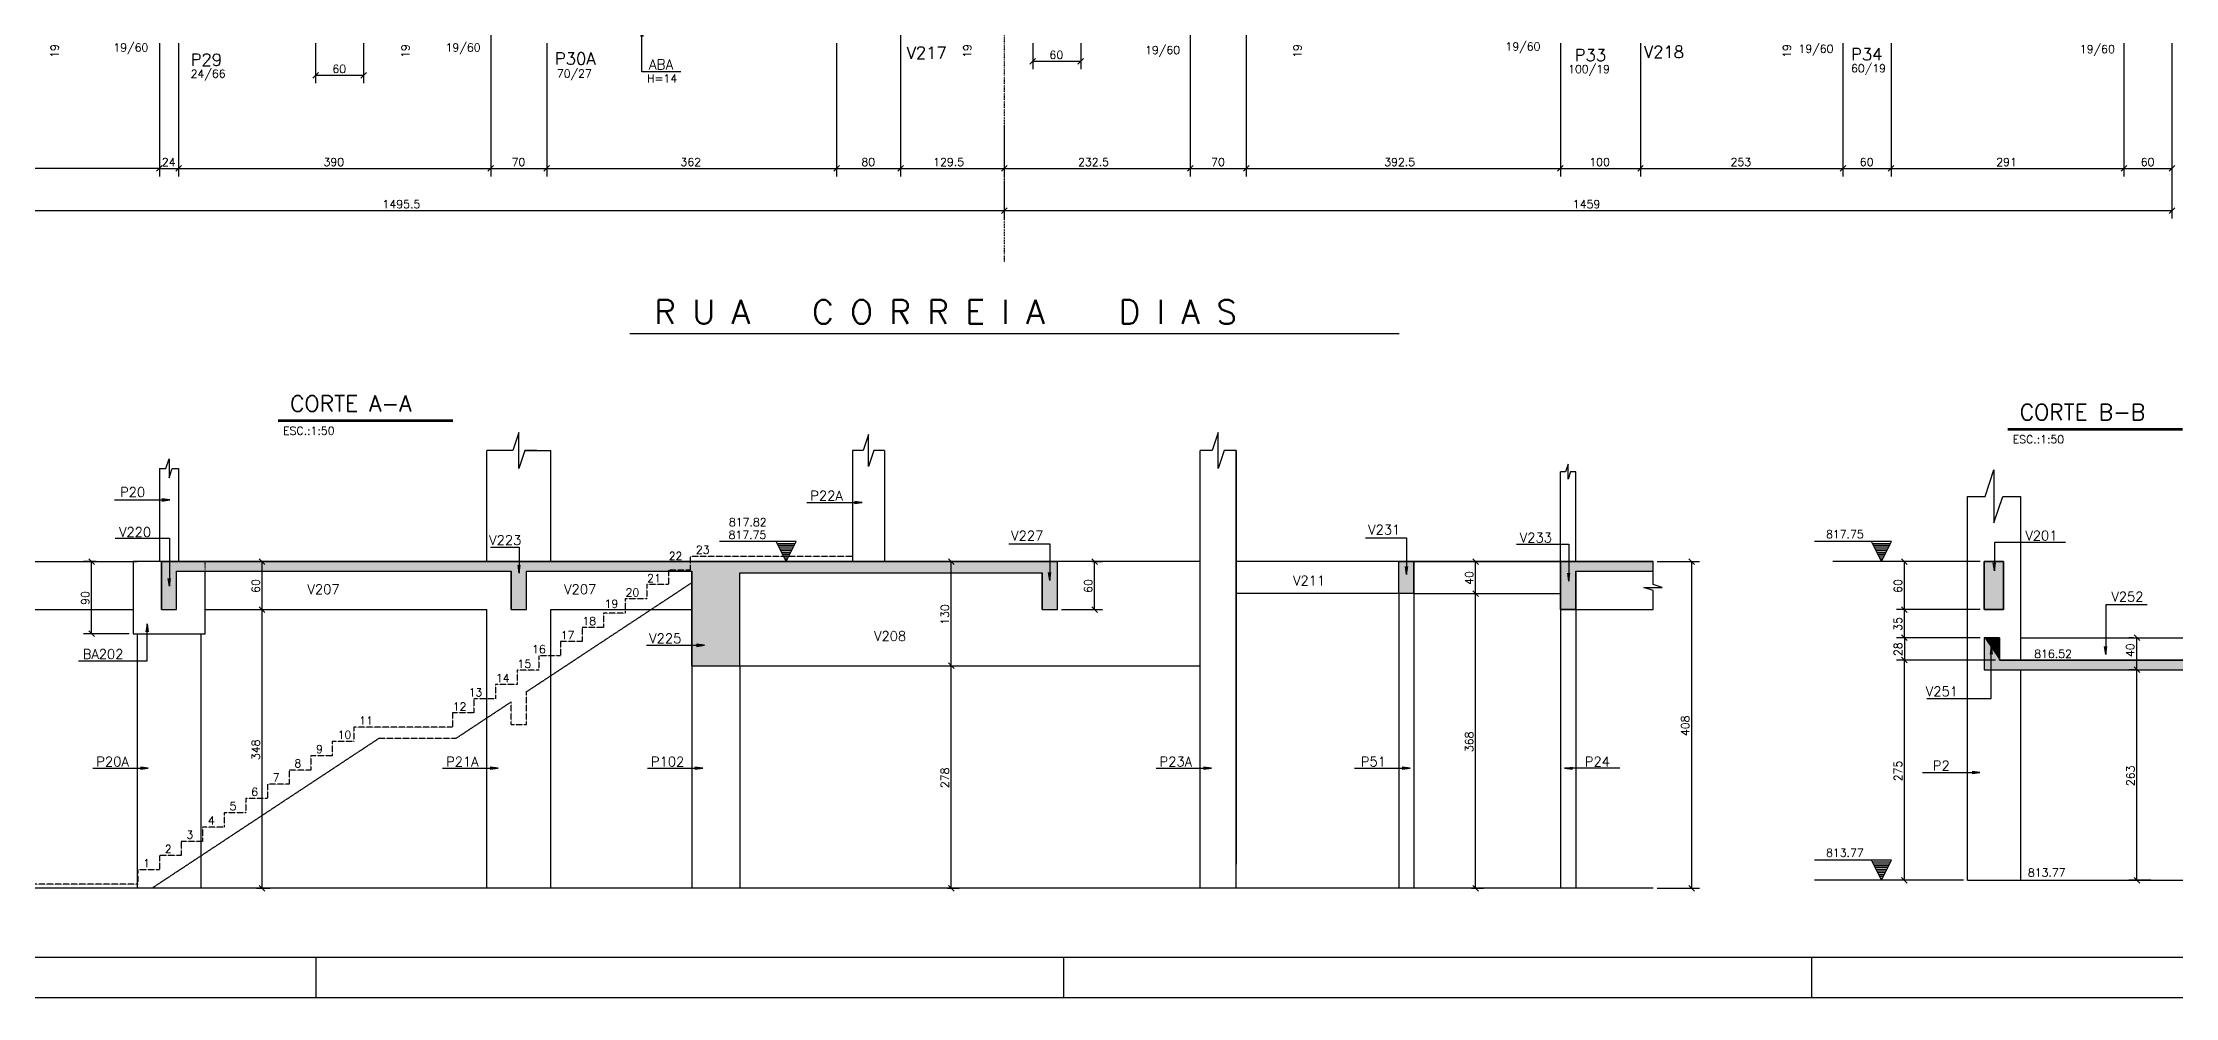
# Model space of a CAD drawing. Extents: x 938 to 7122, y 589 to 4089.
# Drawn here: x 2283 to 4948, y 589 to 1782 of the extents above; entities that cross this region are included whole.
import ezdxf

# ---------------------------------------------------------------- set-up
doc = ezdxf.new("R2010")
doc.units = 0
doc.header["$MEASUREMENT"] = 0
doc.linetypes.add('ESTILO_TQS_0004', pattern=[2, 0.5, -0.4, 0.1, -0.4, 0.1, -0.5])
doc.linetypes.add('ESTILO_TQS_0005', pattern=[0.4, 0.3, -0.1])
for name, color, linetype in [('1', 1, 'CONTINUOUS'), ('2', 2, 'CONTINUOUS'), ('3', 3, 'CONTINUOUS'), ('4', 4, 'CONTINUOUS'), ('6', 6, 'CONTINUOUS'), ('8', 8, 'CONTINUOUS'), ('9', 9, 'CONTINUOUS')]:
    doc.layers.add(name, color=color, linetype=linetype)
doc.styles.get("Standard").update_dxf_attribs({"font": 'ROMANS.SHX'})

msp = doc.modelspace()

# ---------------------------------------------------------------- linework, layer by layer
at = {"layer": '1', "linetype": 'Continuous'}
msp.add_lwpolyline([(937.741357, 589.267032), (7121.975681, 589.267032), (7121.975681, 4089.267032), (937.741357, 4089.267032), (937.741357, 589.267032)], dxfattribs=at)
at = {"layer": '2', "linetype": 'Continuous'}
for p, q in [((3516.825745, 1755.333009), (3523.896813, 1762.404077)), ((3576.825745, 1755.333009), (3583.896813, 1762.404077)), ((2620.784659, 1737.818283), (2627.855727, 1744.889351)), ((2680.784659, 1737.818283), (2687.855727, 1744.889351)), ((2425.762966, 1621.476585), (2432.834034, 1628.547653)), ((2425.762966, 1621.476585), (2432.834034, 1628.547653)), ((2432.834034, 1628.547653), (2425.762966, 1621.476585)), ((2449.762966, 1621.476585), (2456.834034, 1628.547653)), ((2449.762966, 1621.476585), (2456.834034, 1628.547653)), ((2839.762966, 1621.476585), (2846.834034, 1628.547653)), ((2839.762966, 1621.476585), (2846.834034, 1628.547653)), ((2909.762966, 1621.476585), (2916.834034, 1628.547653)), ((2909.762966, 1621.476585), (2916.834034, 1628.547653)), ((3271.762966, 1621.476585), (3278.834034, 1628.547653)), ((3271.762966, 1621.476585), (3278.834034, 1628.547653)), ((3351.762966, 1621.476585), (3358.834034, 1628.547653)), ((3351.762966, 1621.476585), (3358.834034, 1628.547653)), ((3481.262966, 1621.476585), (3488.334034, 1628.547653)), ((3481.262966, 1621.476585), (3488.334034, 1628.547653)), ((3713.762966, 1621.476585), (3720.834034, 1628.547653)), ((3713.762966, 1621.476585), (3720.834034, 1628.547653)), ((3783.762966, 1621.476585), (3790.834034, 1628.547653)), ((3783.762966, 1621.476585), (3790.834034, 1628.547653)), ((4176.262966, 1621.476585), (4183.334034, 1628.547653)), ((4176.262966, 1621.476585), (4183.334034, 1628.547653)), ((4276.262966, 1621.476585), (4283.334034, 1628.547653)), ((4276.262966, 1621.476585), (4283.334034, 1628.547653)), ((4529.262966, 1621.476585), (4536.334034, 1628.547653)), ((4529.262966, 1621.476585), (4536.334034, 1628.547653)), ((4589.262966, 1621.476585), (4596.334034, 1628.547653)), ((4589.262966, 1621.476585), (4596.334034, 1628.547653)), ((4880.262966, 1621.476585), (4887.334034, 1628.547653)), ((4880.262966, 1621.476585), (4887.334034, 1628.547653)), ((4940.262966, 1621.476585), (4947.334034, 1628.547653)), ((3481.262966, 1568.796545), (3488.334034, 1575.867612)), ((3481.262966, 1568.796545), (3488.334034, 1575.867612)), ((4940.262966, 1568.796545), (4947.334034, 1575.867612)), ((2348.070172, 1130.146861), (2340.999104, 1137.217928)), ((2561.132166, 1130.146861), (2554.061098, 1137.217928)), ((3422.199111, 1130.146861), (3415.128044, 1137.217928)), ((3601.253629, 1130.146861), (3594.182561, 1137.217928)), ((4077.29495, 1130.146861), (4070.223882, 1137.217928)), ((4340.135214, 1137.217928), (4347.206282, 1130.146861)), ((4613.07007, 1130.146861), (4605.999002, 1137.217928)), ((4077.29495, 1090.146861), (4070.223882, 1097.217928)), ((4077.29495, 1090.146861), (4070.223882, 1097.217928)), ((2561.132166, 1070.146861), (2554.061098, 1077.217928)), ((2561.132166, 1070.146861), (2554.061098, 1077.217928)), ((3601.253629, 1070.146861), (3594.182561, 1077.217928)), ((3601.253629, 1070.146861), (3594.182561, 1077.217928)), ((4613.07007, 1070.146861), (4605.999002, 1077.217928)), ((4613.07007, 1070.146861), (4605.999002, 1077.217928)), ((2348.070172, 1040.146861), (2340.999104, 1047.217928)), ((4605.999002, 1042.217928), (4613.07007, 1035.146861)), ((4613.07007, 1035.146861), (4605.999002, 1042.217928)), ((4903.615769, 1035.146861), (4896.544702, 1042.217928)), ((4613.07007, 1007.146861), (4605.999002, 1014.217928)), ((4605.999002, 1014.217928), (4613.07007, 1007.146861)), ((3422.199111, 1000.146861), (3415.128044, 1007.217928)), ((3422.199111, 1000.146861), (3415.128044, 1007.217928)), ((4903.615769, 995.146861), (4896.544702, 1002.217928)), ((4903.615769, 995.146861), (4896.544702, 1002.217928)), ((2561.132166, 722.146861), (2554.061098, 729.217928)), ((3422.199111, 722.146861), (3415.128044, 729.217928)), ((4077.29495, 722.146861), (4070.223882, 729.217928)), ((4340.135214, 729.217928), (4347.206282, 722.146861)), ((4613.07007, 732.146861), (4605.999002, 739.217928)), ((4903.615769, 732.146861), (4896.544702, 739.217928))]:
    msp.add_line(p, q, dxfattribs=at)
at = {"layer": '3', "linetype": 'Continuous'}
for p, q in [((2838.2985, 1133.682395), (2838.2985, 1272.711891)), ((2918.2985, 1133.682395), (2918.2985, 1272.711891)), ((3295.2985, 1272.711891), (3295.2985, 1133.682395)), ((3335.2985, 1272.711891), (3335.2985, 1133.682395)), ((2429.2985, 1250.211891), (2429.2985, 1133.682395)), ((2453.2985, 1250.211891), (2453.2985, 1133.682395)), ((4179.7985, 1133.682395), (4179.7985, 1246.086245)), ((4198.7985, 1133.682395), (4198.7985, 1246.086245)), ((4688.388215, 735.682395), (4688.388215, 1215.232707)), ((4754.388215, 1215.232707), (4754.388215, 1010.682395)), ((3224.914159, 1158.682406), (3128.914179, 1158.682406)), ((3212.414159, 1133.682395), (3199.914135, 1158.682406)), ((3201.028932, 1156.452787), (3223.799409, 1156.452787)), ((3202.14373, 1154.22324), (3222.684611, 1154.22324)), ((3203.258527, 1151.993645), (3221.569861, 1151.993645)), ((3204.373277, 1149.764097), (3220.455064, 1149.764097)), ((3205.488075, 1147.53455), (3219.340266, 1147.534502)), ((3212.414159, 1133.682395), (3224.914159, 1158.682406)), ((4593.387969, 1158.682406), (4497.387989, 1158.682406)), ((4580.887969, 1133.682395), (4568.387945, 1158.682406)), ((4569.502743, 1156.452787), (4592.273219, 1156.452787)), ((4570.61754, 1154.22324), (4591.158422, 1154.22324)), ((4571.732338, 1151.993645), (4590.043672, 1151.993645)), ((4572.847088, 1149.764097), (4588.928874, 1149.764097)), ((4573.961886, 1147.53455), (4587.814077, 1147.534502)), ((4580.887969, 1133.682395), (4593.387969, 1158.682406)), ((2044.2985, 1133.682395), (2401.2985, 1133.682395)), ((3206.602873, 1145.304955), (3218.225516, 1145.304955)), ((3207.71767, 1143.075347), (3217.110718, 1143.075395)), ((3208.832468, 1140.84574), (3215.995921, 1140.8458)), ((3209.947265, 1138.616193), (3214.881123, 1138.616193)), ((3211.062015, 1136.386645), (3213.766302, 1136.386645)), ((3729.7985, 1133.682395), (3551.298508, 1133.682395)), ((3977.7985, 1133.682395), (3774.7985, 1133.682395)), ((4575.076683, 1145.304955), (4586.699327, 1145.304955)), ((4576.191481, 1143.075347), (4585.584529, 1143.075395)), ((4577.306278, 1140.84574), (4584.469731, 1140.8458)), ((4578.421076, 1138.616193), (4583.354934, 1138.616193)), ((4579.535826, 1136.386645), (4582.240112, 1136.386645)), ((3977.7985, 1093.682395), (3774.7985, 1093.682395)), ((3977.7985, 1093.682395), (3977.7985, 725.682395)), ((3996.7985, 1093.682395), (3996.7985, 725.682395)), ((3996.7985, 1093.682395), (4179.7985, 1093.682395)), ((2044.2985, 1073.682395), (2396.2985, 1073.682395)), ((2486.2985, 1073.682395), (2838.2985, 1073.682395)), ((2838.2985, 725.682395), (2838.2985, 1073.682395)), ((2918.2985, 1073.682395), (3094.2985, 1073.682395)), ((2918.2985, 725.682395), (2918.2985, 1073.682395)), ((4179.7985, 1073.682395), (4179.7985, 725.682395)), ((4198.7985, 1073.682395), (4198.7985, 725.682395)), ((4198.7985, 1073.682395), (4295.499843, 1073.682395)), ((2401.2985, 1043.682395), (2401.2985, 725.682395)), ((2481.2985, 725.682395), (2481.2985, 1043.682395)), ((4754.388215, 1038.682395), (5023.285214, 1038.682395)), ((3094.2985, 1003.682395), (3094.2985, 725.682395)), ((3154.2985, 1003.682395), (3729.7985, 1003.682395)), ((3154.2985, 1003.682395), (3154.2985, 725.682395)), ((4754.388215, 998.682395), (4754.388215, 735.682395)), ((4593.387969, 760.682406), (4497.387989, 760.682406)), ((4580.887969, 735.682395), (4568.387945, 760.682406)), ((4569.502743, 758.452787), (4592.273219, 758.452787)), ((4570.61754, 756.22324), (4591.158422, 756.22324)), ((4571.732338, 753.993645), (4590.043672, 753.993645)), ((4572.847088, 751.764097), (4588.928874, 751.764097)), ((4573.961886, 749.53455), (4587.814077, 749.534502)), ((4575.076683, 747.304955), (4586.699327, 747.304955)), ((4580.887969, 735.682395), (4593.387969, 760.682406)), ((4576.191481, 745.075347), (4585.584529, 745.075395)), ((4577.306278, 742.84574), (4584.469731, 742.8458)), ((4578.421076, 740.616193), (4583.354934, 740.616193)), ((4579.535826, 738.386645), (4582.240112, 738.386645)), ((2624.527641, 639.268607), (2624.527641, 589.269107)), ((3559.011749, 639.268607), (3559.011749, 589.269107)), ((4493.495857, 639.268607), (4493.495857, 589.269107))]:
    msp.add_line(p, q, dxfattribs=at)
at = {"layer": '3', "linetype": 'ESTILO_TQS_0004'}
msp.add_line((2486.2985, 1121.682395), (2486.2985, 1133.682395), dxfattribs=at)
at = {"layer": '3', "linetype": 'Continuous'}
for points in [[(3729.7985, 725.682395), (3729.7985, 1133.682395), (3729.7985, 1272.711891)], [(3774.7985, 725.682395), (3774.7985, 1133.682395), (3774.7985, 1272.711891), (3774.7985, 1133.682395), (3774.7985, 755.682395), (3774.7985, 1133.682395), (3774.7985, 1272.711891), (3774.7985, 1133.682395), (3774.7985, 755.682395)], [(2486.2985, 1133.682395), (2396.2985, 1133.682395), (2396.2985, 1043.682395), (2486.2985, 1043.682395), (2486.2985, 1121.682395)], [(3996.7985, 1133.682395), (4179.7985, 1133.682395), (3996.7985, 1133.682395)]]:
    msp.add_lwpolyline(points, dxfattribs=at)
at = {"layer": '6', "linetype": 'Continuous'}
for p, q in [((3017.221007, 1418.884727), (3978.061786, 1418.884727)), ((2577.809108, 1310.826711), (2796.074347, 1310.826711)), ((2577.809108, 1309.028671), (2796.074347, 1309.028671)), ((4738.871431, 1300.154798), (4957.13667, 1300.154798)), ((4738.871431, 1298.356758), (4957.13667, 1298.356758)), ((2431.7985, 1073.682395), (2431.7985, 1133.682395)), ((2431.7985, 1133.682395), (2450.7985, 1133.682395)), ((2450.7985, 1133.682395), (2868.7985, 1133.682395)), ((2450.7985, 1073.682395), (2450.7985, 1121.682395)), ((2450.7985, 1121.682395), (2868.7985, 1121.682395)), ((2868.7985, 1133.682395), (2887.7985, 1133.682395)), ((2868.7985, 1133.682395), (2887.7985, 1133.682395)), ((2868.7985, 1073.682395), (2868.7985, 1121.682395)), ((2887.7985, 1133.682395), (3094.2985, 1133.682395)), ((2887.7985, 1073.682395), (2887.7985, 1121.682395)), ((2887.7985, 1121.682395), (3094.2985, 1121.682395)), ((3094.2985, 1133.682395), (3154.2985, 1133.682395)), ((3094.2985, 1003.682395), (3094.2985, 1121.682395)), ((3154.2985, 1133.682395), (3305.7985, 1133.682395)), ((3154.2985, 1003.682395), (3154.2985, 1119.682395)), ((3154.2985, 1119.682395), (3532.298508, 1119.682395)), ((3305.7985, 1133.682395), (3324.7985, 1133.682395)), ((3324.7985, 1133.682395), (3551.298508, 1133.682395)), ((3532.298508, 1073.682395), (3532.298508, 1119.682395)), ((3551.298508, 1073.682395), (3551.298508, 1133.682395)), ((3977.7985, 1093.682395), (3977.7985, 1133.682395)), ((3996.7985, 1133.682395), (3977.7985, 1133.682395)), ((3996.7985, 1093.682395), (3996.7985, 1133.682395)), ((4179.7985, 1073.682395), (4179.7985, 1133.682395)), ((4179.7985, 1133.682395), (4295.499843, 1133.682395)), ((4198.7985, 1121.682395), (4198.7985, 1073.682395)), ((4198.7985, 1121.682395), (4295.499843, 1121.682395)), ((3996.7985, 1093.682395), (3977.7985, 1093.682395)), ((2431.7985, 1073.682395), (2450.7985, 1073.682395)), ((2868.7985, 1073.682395), (2887.7985, 1073.682395)), ((3532.298508, 1073.682395), (3551.298508, 1073.682395)), ((4198.7985, 1073.682395), (4179.7985, 1073.682395)), ((4709.388215, 1038.682395), (4728.388215, 1038.682395)), ((4709.388215, 1038.682395), (4709.388215, 998.682395)), ((4728.388215, 1038.682395), (4728.388215, 1010.682395)), ((3094.2985, 1003.682395), (3154.2985, 1003.682395)), ((4709.388215, 998.682395), (5042.285214, 998.682395)), ((4728.388215, 1010.682395), (5023.285214, 1010.682395)), ((4295.499843, 725.682395), (1570.2985, 725.682395)), ((4688.388215, 735.682395), (5044.232069, 735.682395))]:
    msp.add_line(p, q, dxfattribs=at)
for points in [[(1087.743824, 639.268607), (7071.980088, 639.268607), (7071.980088, 4039.267532), (1087.743824, 4039.267532), (1087.743824, 639.268607)], [(4198.7985, 1133.682395), (4295.499843, 1133.682395), (4198.7985, 1133.682395)], [(4709.388215, 1133.682395), (4709.388215, 1073.682395), (4733.388215, 1073.682395), (4733.388215, 1133.682395), (4709.388215, 1133.682395)]]:
    msp.add_lwpolyline(points, dxfattribs=at)
at = {"layer": '8', "linetype": 'Continuous'}
for points in [[(3551.298508, 1073.682395), (3551.298508, 1133.682395), (2431.7985, 1133.682395), (2431.7985, 1073.682395), (2450.7985, 1073.682395), (2450.7985, 1121.682395), (2868.7985, 1121.682395), (2868.7985, 1073.682395), (2887.7985, 1073.682395), (2887.7985, 1121.682395), (3094.2985, 1121.682395), (3094.2985, 1003.682395), (3154.2985, 1003.682395), (3154.2985, 1119.682395), (3532.298508, 1119.682395), (3532.298508, 1073.682395), (3551.298508, 1073.682395)], [(3977.7985, 1133.682395), (3996.7985, 1133.682395), (3996.7985, 1093.682395), (3977.7985, 1093.682395), (3977.7985, 1133.682395)], [(4295.499843, 1133.682395), (4179.7985, 1133.682395), (4179.7985, 1073.682395), (4198.7985, 1073.682395), (4198.7985, 1121.682395), (4295.499843, 1121.682395), (4295.499843, 1133.682395)], [(4733.388215, 1133.682395), (4733.388215, 1073.682395), (4709.388215, 1073.682395), (4709.388215, 1133.682395), (4733.388215, 1133.682395)], [(4728.388215, 1038.682395), (4709.388215, 1038.682395), (4709.388215, 998.682395), (5042.285214, 998.682395), (5042.285214, 1038.682395), (5023.285214, 1038.682395), (5023.285214, 1010.682395), (4728.388215, 1010.682395), (4728.388215, 1038.682395)]]:
    msp.add_lwpolyline(points, dxfattribs=at)
for points in [[(3551.298508, 1133.682395), (2431.7985, 1133.682395), (2450.7985, 1121.682395)], [(2431.7985, 1133.682395), (2431.7985, 1073.682395), (2450.7985, 1073.682395)], [(2431.7985, 1133.682395), (2450.7985, 1073.682395), (2450.7985, 1121.682395)], [(3551.298508, 1133.682395), (2450.7985, 1121.682395), (2868.7985, 1121.682395)], [(3551.298508, 1133.682395), (2868.7985, 1121.682395), (2887.7985, 1121.682395)], [(2868.7985, 1121.682395), (2868.7985, 1073.682395), (2887.7985, 1073.682395)], [(2868.7985, 1121.682395), (2887.7985, 1073.682395), (2887.7985, 1121.682395)], [(3551.298508, 1133.682395), (2887.7985, 1121.682395), (3094.2985, 1121.682395)], [(3551.298508, 1133.682395), (3094.2985, 1121.682395), (3154.2985, 1119.682395)], [(3094.2985, 1121.682395), (3094.2985, 1003.682395), (3154.2985, 1003.682395)], [(3094.2985, 1121.682395), (3154.2985, 1003.682395), (3154.2985, 1119.682395)], [(3551.298508, 1133.682395), (3154.2985, 1119.682395), (3532.298508, 1119.682395)], [(3551.298508, 1133.682395), (3532.298508, 1119.682395), (3532.298508, 1073.682395)], [(3551.298508, 1133.682395), (3532.298508, 1073.682395), (3551.298508, 1073.682395)], [(3977.7985, 1133.682395), (3996.7985, 1133.682395), (3996.7985, 1093.682395)], [(3977.7985, 1133.682395), (3996.7985, 1093.682395), (3977.7985, 1093.682395)], [(3977.7985, 1133.682395), (3977.7985, 1093.682395), (3977.7985, 1133.682395)], [(4179.7985, 1073.682395), (4198.7985, 1073.682395), (4179.7985, 1133.682395)], [(4198.7985, 1073.682395), (4198.7985, 1121.682395), (4179.7985, 1133.682395)], [(4179.7985, 1133.682395), (4198.7985, 1121.682395), (4295.499843, 1133.682395)], [(4198.7985, 1121.682395), (4295.499843, 1121.682395), (4295.499843, 1133.682395)], [(4733.388215, 1133.682395), (4733.388215, 1073.682395), (4709.388215, 1073.682395)], [(4733.388215, 1133.682395), (4709.388215, 1073.682395), (4709.388215, 1133.682395)], [(4733.388215, 1133.682395), (4709.388215, 1133.682395), (4733.388215, 1133.682395)], [(4709.388215, 1038.682395), (4709.388215, 998.682395), (4728.388215, 1010.682395)], [(4709.388215, 1038.682395), (4728.388215, 1010.682395), (4728.388215, 1038.682395)], [(5042.285214, 998.682395), (4728.388215, 1010.682395), (4709.388215, 998.682395)], [(5042.285214, 998.682395), (5023.285214, 1010.682395), (4728.388215, 1010.682395)]]:
    msp.add_solid(points, dxfattribs=at)
at = {"layer": '9', "linetype": 'ESTILO_TQS_0004'}
msp.add_line((3484.7985, 3725.258725), (3484.7985, 1507.268327), dxfattribs=at)
at = {"layer": '9', "linetype": 'Continuous'}
for p, q in [((2843.2985, 1800.4455), (2843.2985, 1615.012119)), ((3355.2985, 1800.4455), (3355.2985, 1615.012119)), ((3717.2985, 1800.4455), (3717.2985, 1615.012119)), ((3787.2985, 1800.4455), (3787.2985, 1615.012119)), ((2429.2985, 1781.4455), (2429.2985, 1615.012119)), ((2453.2985, 1781.4455), (2453.2985, 1615.012119)), ((2624.320193, 1781.4455), (2624.320193, 1731.353817)), ((2684.320193, 1781.4455), (2684.320193, 1731.353817)), ((2913.2985, 1781.4455), (2913.2985, 1615.012119)), ((3275.2985, 1781.4455), (3275.2985, 1615.012119)), ((3520.361279, 1781.4455), (3520.361279, 1748.868543)), ((3520.361279, 1758.868543), (3580.361279, 1758.868543)), ((3580.361279, 1781.4455), (3580.361279, 1748.868543)), ((4179.7985, 1781.4455), (4179.7985, 1615.012119)), ((4279.7985, 1781.4455), (4279.7985, 1615.012119)), ((4532.7985, 1781.4455), (4532.7985, 1615.012119)), ((4592.7985, 1781.4455), (4592.7985, 1615.012119)), ((4883.7985, 1781.4455), (4883.7985, 1615.012119)), ((4943.7985, 1781.4455), (4943.7985, 1615.012119)), ((2624.320193, 1741.353817), (2684.320193, 1741.353817)), ((2429.2985, 1684.603972), (2429.2985, 1615.012119)), ((3484.7985, 1679.322329), (3484.7985, 1615.012119)), ((2429.2985, 1625.012119), (2019.2985, 1625.012119)), ((2429.2985, 1625.012119), (2453.2985, 1625.012119)), ((2453.2985, 1625.012119), (2843.2985, 1625.012119)), ((2843.2985, 1625.012119), (2913.2985, 1625.012119)), ((2913.2985, 1625.012119), (3275.2985, 1625.012119)), ((3275.2985, 1625.012119), (3355.2985, 1625.012119)), ((3355.2985, 1625.012119), (3484.7985, 1625.012119)), ((3484.7985, 1625.012119), (3717.2985, 1625.012119)), ((3484.7985, 1610.012119), (3484.7985, 1562.332078)), ((3717.2985, 1625.012119), (3787.2985, 1625.012119)), ((3787.2985, 1625.012119), (4179.7985, 1625.012119)), ((4179.7985, 1625.012119), (4279.7985, 1625.012119)), ((4279.7985, 1625.012119), (4532.7985, 1625.012119)), ((4532.7985, 1625.012119), (4592.7985, 1625.012119)), ((4592.7985, 1625.012119), (4883.7985, 1625.012119)), ((4883.7985, 1625.012119), (4943.7985, 1625.012119)), ((4943.7985, 1620.012119), (4943.7985, 1562.332078)), ((1989.2985, 1572.332078), (3484.7985, 1572.332078)), ((3484.7985, 1572.332078), (4943.7985, 1572.332078)), ((2870.798486, 1272.711891), (2838.2985, 1272.711891)), ((2885.798471, 1272.711891), (2918.2985, 1272.711891)), ((2350.404792, 1133.682395), (2334.534638, 1133.682395)), ((2344.534638, 1043.682395), (2344.534638, 1133.682395)), ((2553.918032, 1133.682395), (2567.596632, 1133.682395)), ((2557.596632, 1073.682395), (2557.596632, 1133.682395)), ((3417.06412, 1133.682395), (3428.663578, 1133.682395)), ((3418.663578, 1003.682395), (3418.663578, 1133.682395)), ((3594.498882, 1133.682395), (3607.718095, 1133.682395)), ((3597.718095, 1073.682395), (3597.718095, 1133.682395)), ((4069.889098, 1133.682395), (4063.759416, 1133.682395)), ((4073.759416, 1093.682395), (4073.759416, 1133.682395)), ((4295.499843, 1105.200654), (4295.499843, 1133.682395)), ((4300.499843, 1133.682395), (4353.670748, 1133.682395)), ((4343.670748, 1133.682395), (4343.670748, 725.682395)), ((4704.388215, 1133.682395), (4520.230872, 1133.682395)), ((4704.388215, 1133.682395), (4599.534536, 1133.682395)), ((4609.534536, 1073.682395), (4609.534536, 1133.682395)), ((4062.510573, 1093.682395), (4083.759416, 1093.682395)), ((4073.759416, 725.682395), (4073.759416, 1093.682395)), ((4295.499843, 1073.682395), (4295.499843, 1097.587255)), ((2557.596632, 725.682395), (2557.596632, 1073.682395)), ((2561.929047, 1073.682395), (2567.596632, 1073.682395)), ((3556.298508, 1073.682395), (3607.718095, 1073.682395)), ((4704.388215, 1073.682395), (4599.534536, 1073.682395)), ((4609.534536, 1038.682395), (4609.534536, 1073.682395)), ((2391.2985, 1043.682395), (2334.534638, 1043.682395)), ((4704.388215, 1038.682395), (4599.534536, 1038.682395)), ((4699.388215, 1038.682395), (4599.534536, 1038.682395)), ((4609.534536, 1038.682395), (4609.534536, 1010.682395)), ((4895.833603, 1038.682395), (4890.080236, 1038.682395)), ((4900.080236, 998.682395), (4900.080236, 1038.682395)), ((3410.707179, 1003.682395), (3428.663578, 1003.682395)), ((3418.663578, 725.682395), (3418.663578, 1003.682395)), ((4723.388215, 1010.682395), (4599.534536, 1010.682395)), ((4625.996159, 1010.682395), (4599.534536, 1010.682395)), ((4609.534536, 735.682395), (4609.534536, 1010.682395)), ((4900.156766, 998.682395), (4890.080236, 998.682395)), ((4900.080236, 735.682395), (4900.080236, 998.682395)), ((2550.580109, 725.682395), (2567.596632, 725.682395)), ((3413.946279, 725.682395), (3428.663578, 725.682395)), ((4068.829568, 725.682395), (4083.759416, 725.682395)), ((4300.499843, 725.682395), (4353.670748, 725.682395)), ((4683.388215, 735.682395), (4497.387989, 735.682395)), ((4917.290054, 735.682395), (4890.080236, 735.682395))]:
    msp.add_line(p, q, dxfattribs=at)
at = {"layer": '9', "linetype": 'ESTILO_TQS_0005'}
for p, q in [((3092.2985, 1122.856395), (3065.2985, 1122.856395)), ((3065.2985, 1122.856395), (3065.2985, 1105.030395)), ((3092.2985, 1140.682395), (3295.2985, 1140.682395)), ((3092.2985, 1140.682395), (3092.2985, 1122.856395)), ((2887.798148, 971.064692), (3094.2985, 1107.40087)), ((3065.2985, 1105.030395), (3038.2985, 1105.030395)), ((3038.2985, 1105.030395), (3038.2985, 1087.204395)), ((3011.2985, 1069.378395), (2984.2985, 1069.378395)), ((2984.2985, 1069.378395), (2984.2985, 1051.552395)), ((3038.2985, 1087.204395), (3011.2985, 1087.204395)), ((3011.2985, 1087.204395), (3011.2985, 1069.378395)), ((2984.2985, 1051.552395), (2957.2985, 1051.552395)), ((2957.2985, 1051.552395), (2957.2985, 1033.726395)), ((2930.2985, 1015.900395), (2903.2985, 1015.900395)), ((2903.2985, 1015.900395), (2903.2985, 998.074395)), ((2957.2985, 1033.726395), (2930.2985, 1033.726395)), ((2930.2985, 1033.726395), (2930.2985, 1015.900395)), ((2903.2985, 998.074395), (2876.2985, 998.074395)), ((2876.2985, 998.074395), (2876.2985, 980.248395)), ((2849.2985, 962.422395), (2822.2985, 962.422395)), ((2822.2985, 962.422395), (2822.2985, 944.596395)), ((2876.2985, 980.248395), (2849.2985, 980.248395)), ((2849.2985, 980.248395), (2849.2985, 962.422395)), ((2887.7985, 930.248395), (2887.7985, 971.064159)), ((2822.2985, 944.596395), (2795.2985, 944.596395)), ((2795.2985, 944.596395), (2795.2985, 926.770395)), ((2799.503195, 912.770377), (2868.798224, 958.520514)), ((2868.7985, 930.248395), (2868.7985, 958.520096)), ((2703.503187, 912.770395), (2420.132073, 725.682395)), ((2672.2985, 908.944395), (2645.2985, 908.944395)), ((2645.2985, 908.944395), (2645.2985, 891.118395)), ((2795.2985, 926.770395), (2672.2985, 926.770395)), ((2672.2985, 926.770395), (2672.2985, 908.944395)), ((2799.503183, 912.770395), (2703.503187, 912.770395)), ((2868.7985, 930.248395), (2887.7985, 930.248395)), ((2645.2985, 891.118395), (2618.2985, 891.118395)), ((2618.2985, 891.118395), (2618.2985, 873.292395)), ((2591.2985, 855.466395), (2564.2985, 855.466395)), ((2564.2985, 855.466395), (2564.2985, 837.640395)), ((2618.2985, 873.292395), (2591.2985, 873.292395)), ((2591.2985, 873.292395), (2591.2985, 855.466395)), ((2564.2985, 837.640395), (2537.2985, 837.640395)), ((2537.2985, 837.640395), (2537.2985, 819.814395)), ((2510.2985, 801.988395), (2483.2985, 801.988395)), ((2483.2985, 801.988395), (2483.2985, 784.162395)), ((2537.2985, 819.814395), (2510.2985, 819.814395)), ((2510.2985, 819.814395), (2510.2985, 801.988395)), ((2483.2985, 784.162395), (2456.2985, 784.162395)), ((2456.2985, 784.162395), (2456.2985, 766.336395)), ((2429.2985, 748.510395), (2402.2985, 748.510395)), ((2402.2985, 748.510395), (2402.2985, 730.684395)), ((2456.2985, 766.336395), (2429.2985, 766.336395)), ((2429.2985, 766.336395), (2429.2985, 748.510395)), ((2402.2985, 730.684395), (2171.573429, 730.684395))]:
    msp.add_line(p, q, dxfattribs=at)
at = {"layer": '9', "linetype": 'Continuous'}
for points in [[(3080.77587, 1745.712794), (3031.930506, 1745.712794), (3031.930506, 1799.57784), (3033.235768, 1789.663391), (3031.930506, 1799.57784), (3030.625244, 1789.663391)], [(2900.7985, 1272.711891), (2885.798471, 1272.711891), (2878.2985, 1250.211891), (2878.2985, 1295.21189), (2870.798486, 1272.711891), (2855.7985, 1272.711891)], [(3335.2985, 1272.711891), (3321.965141, 1272.711891), (3315.2985, 1252.711891), (3315.2985, 1292.71189), (3308.631821, 1272.711891), (3295.2985, 1272.711891)], [(3774.7985, 1272.711891), (3759.798471, 1272.711891), (3752.2985, 1250.211891), (3752.2985, 1295.21189), (3744.798486, 1272.711891), (3729.7985, 1272.711891)], [(2429.2985, 1250.211891), (2437.298515, 1250.211891), (2441.2985, 1262.211891), (2441.2985, 1238.211892), (2445.298508, 1250.211891), (2453.2985, 1250.211891)], [(4198.7985, 1246.086245), (4192.465155, 1246.086245), (4189.2985, 1236.586245), (4189.2985, 1255.586245), (4186.131827, 1246.086245), (4179.7985, 1246.086245)], [(4688.388215, 1215.232707), (4710.388257, 1215.232707), (4721.388215, 1248.232707), (4721.388215, 1182.232709), (4732.388236, 1215.232707), (4754.388215, 1215.232707)], [(2373.12963, 1210.7454), (2442.40255, 1210.7454), (2432.488101, 1209.440138), (2442.40255, 1210.7454), (2432.488101, 1212.050661)], [(3238.19209, 1207.679722), (3307.465011, 1207.679722), (3297.550562, 1206.37446), (3307.465011, 1207.679722), (3297.550562, 1208.984984)], [(2373.919322, 1162.886452), (2441.691258, 1162.886452), (2441.691258, 1102.864441), (2440.385996, 1112.778889), (2441.691258, 1102.864441), (2442.99652, 1112.778889)], [(2842.77251, 1151.875626), (2878.691258, 1151.875626), (2878.691258, 1119.317661), (2877.385996, 1129.23211), (2878.691258, 1119.317661), (2879.99652, 1129.23211)], [(3490.405113, 1155.944994), (3541.606172, 1155.944994), (3541.606172, 1110.080454), (3540.300911, 1119.994903), (3541.606172, 1110.080454), (3542.911434, 1119.994903)], [(3936.38569, 1163.398708), (3987.586749, 1163.398708), (3987.586749, 1117.534168), (3986.281487, 1127.448617), (3987.586749, 1117.534168), (3988.892011, 1127.448617)], [(4124.722511, 1155.322904), (4190.184107, 1155.322904), (4190.184107, 1109.458364), (4188.878846, 1119.372813), (4190.184107, 1109.458364), (4191.489369, 1119.372813)], [(4810.624756, 1157.459635), (4721.910103, 1157.459635), (4721.910103, 1122.351099), (4720.604841, 1132.265547), (4721.910103, 1122.351099), (4723.215365, 1132.265547)], [(4295.499843, 1089.973834), (4295.499843, 1097.587255), (4284.079734, 1101.393943), (4306.919951, 1101.393943), (4295.499843, 1105.200654), (4295.499843, 1112.814052)], [(4913.06034, 1079.881825), (4861.055163, 1079.881825), (4861.055163, 1017.543005), (4859.749901, 1027.457454), (4861.055163, 1017.543005), (4862.360425, 1027.457454)], [(2328.011287, 1009.72615), (2413.772695, 1009.72615), (2413.772695, 1056.019505), (2415.077957, 1046.105057), (2413.772695, 1056.019505), (2412.467433, 1046.105057)], [(3037.893128, 1029.143534), (3110.284158, 1029.143534), (3100.369709, 1027.838272), (3110.284158, 1029.143534), (3100.369709, 1030.448796)], [(4637.389553, 962.737291), (4718.009155, 962.737291), (4718.009155, 1027.869918), (4719.314417, 1017.955469), (4718.009155, 1027.869918), (4716.703893, 1017.955469)], [(2346.068919, 875.542273), (2415.341839, 875.542273), (2405.427391, 874.237011), (2415.341839, 875.542273), (2405.427391, 876.847535)], [(2783.068919, 875.542273), (2852.341839, 875.542273), (2842.427391, 874.237011), (2852.341839, 875.542273), (2842.427391, 876.847535)], [(3039.068919, 875.542273), (3108.341839, 875.542273), (3098.427391, 874.237011), (3108.341839, 875.542273), (3098.427391, 876.847535)], [(3674.568919, 875.542273), (3743.841839, 875.542273), (3733.927391, 874.237011), (3743.841839, 875.542273), (3733.927391, 876.847535)], [(3922.568919, 875.542273), (3991.841839, 875.542273), (3981.927391, 874.237011), (3991.841839, 875.542273), (3981.927391, 876.847535)], [(4254.028081, 875.542273), (4184.755161, 875.542273), (4194.669609, 874.237011), (4184.755161, 875.542273), (4194.669609, 876.847535)], [(4632.008107, 870.13154), (4703.910081, 870.13154), (4693.995633, 868.826278), (4703.910081, 870.13154), (4693.995633, 871.436802)]]:
    msp.add_lwpolyline(points, dxfattribs=at)

# ---------------------------------------------------------------- texts
at = {"layer": '2', "linetype": 'Continuous'}
for s, p in [('19', (2303.381067, 1763.11217)), ('19', (2741.639384, 1763.11217)), ('19', (3443.694695, 1763.11217)), ('19', (3856.17397, 1763.11217)), ('19', (4467.829752, 1763.11217)), ('40', (4070.759416, 1104.682395)), ('90', (2341.534638, 1079.682395)), ('60', (2554.596632, 1094.682395)), ('60', (3594.718095, 1094.682395)), ('60', (4606.534536, 1094.682395)), ('130', (3415.663578, 1054.682395)), ('35', (4606.534536, 1047.182395)), ('28', (4606.534536, 1015.682395)), ('40', (4896.666489, 1014.440479)), ('408', (4340.670748, 915.682395)), ('348', (2554.596632, 885.682395)), ('368', (4070.759416, 895.682395)), ('275', (4606.534536, 859.182395)), ('278', (3415.663578, 850.682395)), ('263', (4897.080236, 853.182395))]:
    msp.add_text(s, height=10, rotation=90, dxfattribs=at).set_placement(p)
for s, p in [('60', (3541.361279, 1761.868543)), ('60', (2645.320193, 1744.353817)), ('24', (2432.2985, 1628.012119)), ('390', (2634.2985, 1628.012119)), ('70', (2869.2985, 1628.012119)), ('362', (3080.2985, 1628.012119)), ('80', (3306.2985, 1628.012119)), ('129.5', (3396.0485, 1628.012119)), ('232.5', (3577.0485, 1628.012119)), ('70', (3743.2985, 1628.012119)), ('392.5', (3959.5485, 1628.012119)), ('100', (4215.7985, 1628.012119)), ('253', (4392.2985, 1628.012119)), ('60', (4553.7985, 1628.012119)), ('291', (4724.2985, 1628.012119)), ('60', (4904.7985, 1628.012119)), ('1495.5', (2708.0485, 1575.332078)), ('1459', (4195.2985, 1575.332078)), ('ESC.:1:50', (2583.747747, 1292.245452)), ('ESC.:1:50', (4744.810069, 1281.573539))]:
    msp.add_text(s, height=10, dxfattribs=at).set_placement(p)
at = {"layer": '3', "linetype": 'Continuous'}
for s, height, p in [('19/60', 10, (2371.713246, 1771.13016)), ('19/60', 10, (2786.838854, 1771.13016)), ('ABA', 12.5, (3040.814774, 1748.800623)), ('19/60', 10, (3660.806369, 1767.954641)), ('19/60', 10, (4111.099208, 1772.359016)), ('19/60', 10, (4477.206986, 1769.513561)), ('19/60', 10, (4828.756762, 1769.179223)), ('24/66', 10, (2468.262599, 1738.409527)), ('70/27', 10, (2925.81706, 1738.541634)), ('H=14', 10, (3038.453947, 1732.379792)), ('100/19', 10, (4189.352377, 1744.177206)), ('60/19', 10, (4542.816794, 1745.106039)), ('P20', 12, (2380.055608, 1214.600953)), ('P22A', 12, (3242.511339, 1210.014683)), ('V220', 12, (2378.778974, 1164.614034)), ('817.82', 10, (3140.781316, 1178.078388)), ('V231', 12, (3939.557119, 1167.538227)), ('817.75', 10, (4511.603133, 1162.933946)), ('V223', 12, (2841.324571, 1154.519565)), ('23', 10, (3099.517643, 1143.511604)), ('817.75', 10, (3140.444393, 1162.215109)), ('V227', 12, (3493.576542, 1160.084513)), ('V233', 12, (4129.055942, 1157.624031)), ('V201', 12, (4760.648337, 1160.276891)), ('22', 10, (3065.515662, 1135.776557)), ('V207', 12, (2614.321624, 1093.107299)), ('V207', 12, (2934.93348, 1093.107299)), ('20', 10, (3011.676809, 1090.133453)), ('21', 10, (3038.676809, 1107.959453)), ('V211', 12, (3845.652296, 1103.969469)), ('V252', 12, (4868.138386, 1083.812037)), ('19', 10, (2985.457815, 1075.952147)), ('17', 10, (2930.676809, 1036.655453)), ('18', 10, (2957.676809, 1054.481453)), ('V225', 12, (3041.249344, 1031.820019)), ('V208', 12, (3322.180593, 1034.640502)), ('BA202', 12, (2333.420366, 1012.169908)), ('16', 10, (2894.825409, 1019.350124)), ('816.52', 10, (4771.724456, 1013.474803)), ('14', 10, (2849.676809, 983.177453)), ('15', 10, (2876.676809, 1001.003453)), ('13', 10, (2815.609213, 965.351453)), ('V251', 12, (4636.337557, 965.501756)), ('11', 10, (2678.912923, 930.115194)), ('12', 10, (2795.676809, 947.525453)), ('10', 10, (2651.912923, 912.289194)), ('P20A', 12, (2350.388168, 877.877234)), ('8', 10, (2597.912923, 876.637194)), ('9', 10, (2624.912923, 894.463194)), ('P21A', 12, (2787.388168, 877.877234)), ('P102', 12, (3043.388168, 877.877234)), ('P23A', 12, (3678.888168, 877.877234)), ('P51', 12, (3930.376717, 877.877234)), ('P24', 12, (4210.220283, 877.877234)), ('P2', 12, (4645.165363, 872.809795)), ('7', 10, (2570.912923, 858.811194)), ('5', 10, (2516.912923, 823.159194)), ('6', 10, (2543.912923, 840.985194)), ('4', 10, (2489.912923, 805.333194)), ('2', 10, (2435.912923, 769.681194)), ('3', 10, (2462.912923, 787.507194)), ('813.77', 10, (4511.603133, 764.933946)), ('1', 10, (2408.912923, 751.855194)), ('813.77', 10, (4763.805284, 740.102143))]:
    msp.add_text(s, height=height, dxfattribs=at).set_placement(p)
at = {"layer": '4', "linetype": 'Continuous'}
for s, p in [('P29', (2468.262599, 1753.409527)), ('P30A', (2923.440325, 1754.707538)), ('V217', (3362.845281, 1762.119634)), ('P33', (4197.601274, 1759.177206)), ('V218', (4284.056225, 1763.02082)), ('P34', (4542.816794, 1760.106039))]:
    msp.add_text(s, height=15, dxfattribs=at).set_placement(p)
at = {"layer": '6', "linetype": 'Continuous'}
for s, height, p in [('R U A   C O R R E I A   D I A S', 30, (3047.77325, 1430.784891)), ('CORTE A-A', 20, (2592.621298, 1321.177072)), ('CORTE B-B', 20, (4753.68362, 1310.50516))]:
    msp.add_text(s, height=height, dxfattribs=at).set_placement(p)

doc.saveas('drawing.dxf')
